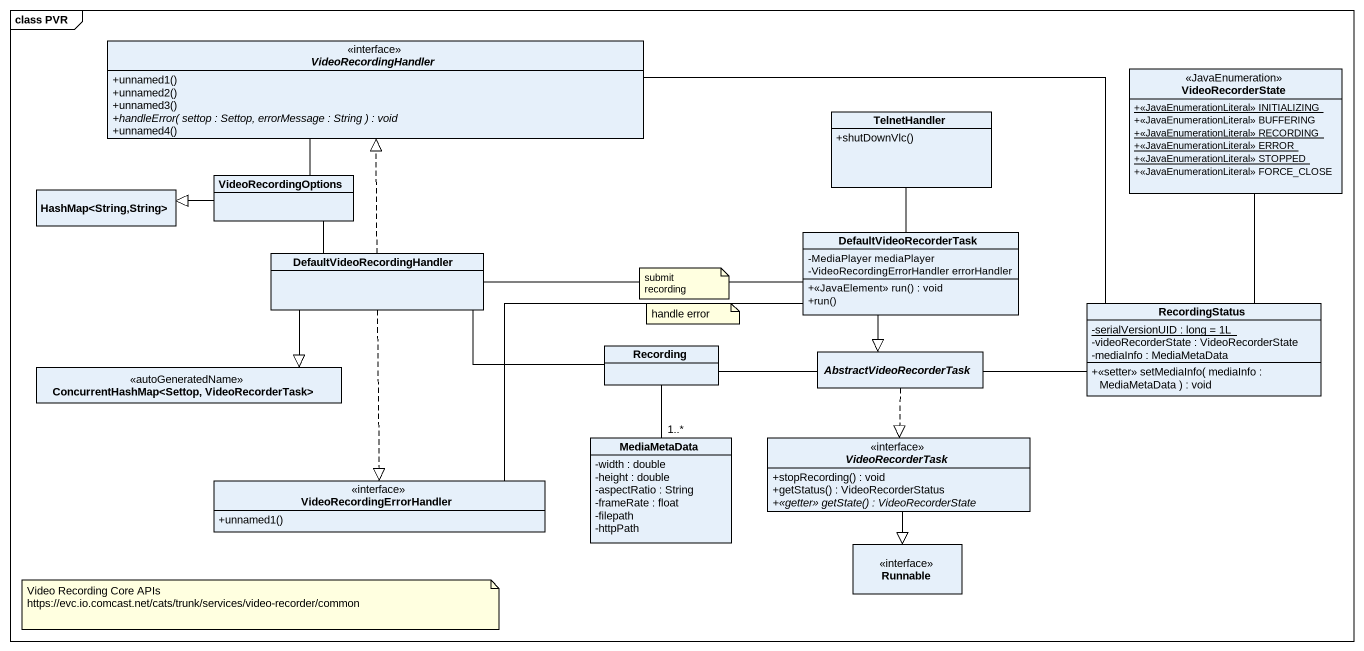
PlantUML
@startuml
mainframe class PVR
hide circle
hide empty members
skinparam classAttributeIconSize 0
interface VideoRecordingHandler {
  +unnamed1()
  +unnamed2()
  +unnamed3()
  {abstract} +handleError( settop : Settop, errorMessage : String ) : void
  +unnamed4()
}
class VideoRecorderState <<JavaEnumeration>> {
  {static} +<<JavaEnumerationLiteral>> INITIALIZING
  +<<JavaEnumerationLiteral>> BUFFERING
  {static} +<<JavaEnumerationLiteral>> RECORDING
  {static} +<<JavaEnumerationLiteral>> ERROR
  {static} +<<JavaEnumerationLiteral>> STOPPED
  +<<JavaEnumerationLiteral>> FORCE_CLOSE
}
class TelnetHandler {
  +shutDownVlc()
}
class "HashMap<String,String>" as HashMap_String_String
class VideoRecordingOptions
class DefaultVideoRecorderTask {
  -MediaPlayer mediaPlayer
  -VideoRecordingErrorHandler errorHandler
  +<<JavaElement>> run() : void
  +run()
}
class DefaultVideoRecordingHandler
class RecordingStatus {
  {static} -serialVersionUID : long = 1L
  -videoRecorderState : VideoRecorderState
  -mediaInfo : MediaMetaData
  +<<setter>> setMediaInfo( mediaInfo : MediaMetaData ) : void
}
class "ConcurrentHashMap<Settop, VideoRecorderTask>" as ConcurrentHashMap_Settop <<autoGeneratedName>>
class Recording
abstract class AbstractVideoRecorderTask
class MediaMetaData {
  -width : double
  -height : double
  -aspectRatio : String
  -frameRate : float
  -filepath
  -httpPath
}
interface VideoRecorderTask {
  +stopRecording() : void
  +getStatus() : VideoRecorderStatus
  {abstract} +<<getter>> getState() : VideoRecorderState
}
interface VideoRecordingErrorHandler {
  +unnamed1()
}
interface Runnable
VideoRecordingHandler -right- RecordingStatus
VideoRecorderState -- RecordingStatus
VideoRecordingOptions -up- VideoRecordingHandler
VideoRecordingOptions -left-|> HashMap_String_String
VideoRecordingOptions -- DefaultVideoRecordingHandler
DefaultVideoRecorderTask -up- TelnetHandler
DefaultVideoRecorderTask --|> AbstractVideoRecorderTask
DefaultVideoRecordingHandler .up.|> VideoRecordingHandler
DefaultVideoRecordingHandler -right- DefaultVideoRecorderTask
DefaultVideoRecordingHandler -left-|> ConcurrentHashMap_Settop
DefaultVideoRecordingHandler ..|> VideoRecordingErrorHandler
Recording -left- DefaultVideoRecordingHandler
Recording -right- AbstractVideoRecorderTask
Recording -- "1..*" MediaMetaData
AbstractVideoRecorderTask -right- RecordingStatus
AbstractVideoRecorderTask ..|> VideoRecorderTask
VideoRecorderTask --|> Runnable
VideoRecordingErrorHandler -right- DefaultVideoRecorderTask
note as N1
  submit recording
end note
note as N2
  handle error
end note
note as N3
  Video Recording Core APIs
  https://evc.io.comcast.net/cats/trunk/services/video-recorder/common
end note
@enduml
